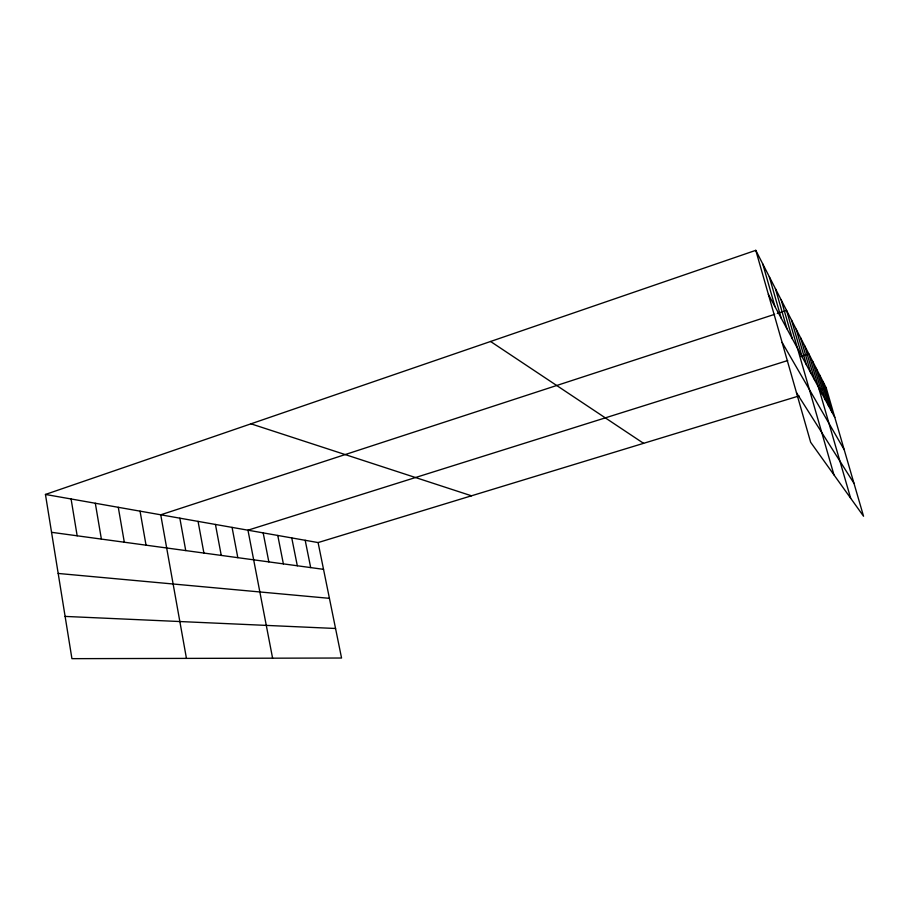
<?xml version="1.0" encoding="UTF-8"?>
<svg xmlns="http://www.w3.org/2000/svg" width="909" height="909" viewBox="0 0 909 909"><rect width="100%" height="100%" fill="white"/><g stroke="black" fill="none" stroke-linecap="round" stroke-linejoin="round"><path stroke-width="1.36" d="M45.45 494.451L318.093 542.571L341.557 658.025L71.925 658.661L45.45 494.451L755.788 250.339L826.145 387.654L863.55 516.232L810.658 442.297L755.788 250.339M774.638 314.332L160.734 514.801L186.447 658.389M777.286 313.469L786.58 310.435L833.951 474.85M787.728 360.532L247.964 530.186L272.598 658.184M800.92 356.385L808.84 353.896L850.654 498.2M318.093 542.571L799.045 395.926M819.361 389.722L826.145 387.654M65.107 616.416L335.557 628.483M58.187 573.454L329.433 598.338M51.552 532.31L323.536 569.341M250.975 423.821L471.487 495.803M490.565 341.477L643.572 443.331M796.489 392.699L853.96 483.281M782.115 342.42L844.188 449.682M768.378 294.402L834.803 417.424M822.997 381.519L831.837 411.936M819.702 375.099L828.735 406.198M816.259 368.372L825.486 400.176M812.646 361.305L822.077 393.87M804.851 346.102L814.737 380.257M800.647 337.887L810.771 372.906M796.204 329.24L806.578 365.157M791.523 320.093L802.17 356.976M781.172 299.879L792.387 338.864M775.422 288.664L786.955 328.797M769.298 276.722L781.172 318.082M762.765 263.974L774.991 306.651M305.185 540.287L310.685 567.591M291.755 537.923L297.311 565.773M277.768 535.446L283.369 563.875M263.178 532.879L268.837 561.898M232.068 527.39L237.817 557.672M215.444 524.459L221.251 555.422M198.06 521.38L203.911 553.058M179.846 518.175L185.743 550.581M140.054 511.153L146.042 545.184M118.284 507.302L124.306 542.218M95.32 503.256L101.376 539.094M71.084 498.973L77.163 535.799"/></g></svg>
